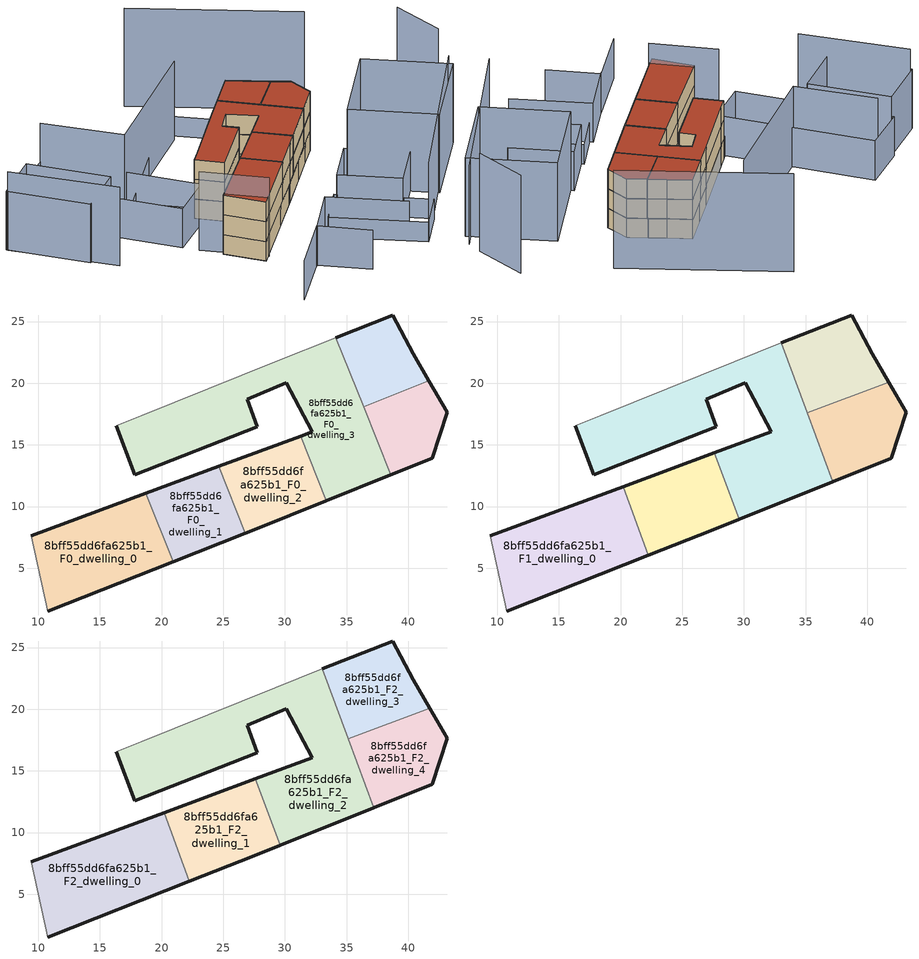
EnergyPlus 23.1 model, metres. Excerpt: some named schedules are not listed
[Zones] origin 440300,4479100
8bff55dd6fa625b1_F0_dwelling_0
 floor ground (EU_floor_Construction): 20.94,5.54 18.72,11.07 9.44,7.64 10.79,1.54 z0
 wall outside (EU_wall_Construction): 9.44,7.64 18.72,11.07 / 20.94,5.54 10.79,1.54 z0:3
 wall adiabatic (EU_wall_Construction): 10.79,1.54 9.44,7.64 z0:3
 wall to 8bff55dd6fa625b1_F0_dwelling_1 (EU_wall_Construction): 18.72,11.07 20.94,5.54 z0:3
 roof outside (EU_roof_Construction): 18.72,11.07 20.94,5.54 10.79,1.54 9.44,7.64 z3
8bff55dd6fa625b1_F0_dwelling_1
 floor ground (EU_floor_Construction): 26.81,7.85 24.64,13.26 18.72,11.07 20.94,5.54 z0
 wall outside (EU_wall_Construction): 18.72,11.07 24.64,13.26 / 26.81,7.85 20.94,5.54 z0:3
 wall to 8bff55dd6fa625b1_F0_dwelling_2 (EU_wall_Construction): 24.64,13.26 26.81,7.85 z0:3
 roof outside (EU_roof_Construction): 20.2,11.61 22.26,6.06 20.94,5.54 18.72,11.07 z3
8bff55dd6fa625b1_F0_dwelling_2
 floor ground (EU_floor_Construction): 33.37,10.48 31.27,15.71 24.64,13.26 26.81,7.85 27.53,8.14 z0
 wall outside (EU_wall_Construction): 24.64,13.26 31.27,15.71 / 33.37,10.48 27.53,8.14 26.81,7.85 z0:3
 wall to 8bff55dd6fa625b1_F0_dwelling_3 (EU_wall_Construction): 31.27,15.71 33.37,10.48 z0:3
8bff55dd6fa625b1_F0_dwelling_3
 floor ground (EU_floor_Construction): 38.59,12.57 34.13,23.71 29.23,21.76 18.34,17.35 16.33,16.57 17.82,12.57 27.76,16.46 26.95,18.69 30.11,20.03 32.21,16.05 31.27,15.71 33.37,10.48 z0
 wall outside (EU_wall_Construction): 38.59,12.57 33.37,10.48 / 31.27,15.71 32.21,16.05 30.11,20.03 26.95,18.69 27.76,16.46 17.82,12.57 16.33,16.57 z0:3
 wall adiabatic (EU_wall_Construction): 16.33,16.57 18.34,17.35 29.23,21.76 34.13,23.71 z0:3
 wall to 8bff55dd6fa625b1_F0_dwelling_4 (EU_wall_Construction): 34.13,23.71 36.38,18.09 z0:3
 wall to 8bff55dd6fa625b1_F0_dwelling_5 (EU_wall_Construction): 36.38,18.08 38.59,12.57 z0:3
8bff55dd6fa625b1_F0_dwelling_4
 floor ground (EU_floor_Construction): 41.67,20.21 40.41,22.38 38.73,25.53 34.13,23.71 36.38,18.09 z0
 wall outside (EU_wall_Construction): 34.13,23.71 38.73,25.53 40.41,22.38 41.67,20.21 z0:3
 wall to 8bff55dd6fa625b1_F0_dwelling_5 (EU_wall_Construction): 41.67,20.21 36.38,18.08 z0:3
 roof outside (EU_roof_Construction): 41.67,20.21 40.41,22.38 38.73,25.53 34.13,23.71 36.38,18.09 36.42,18.1 z3
8bff55dd6fa625b1_F0_dwelling_5
 floor ground (EU_floor_Construction): 41.97,13.92 43.16,17.65 41.67,20.21 36.38,18.09 38.59,12.57 z0
 wall outside (EU_wall_Construction): 41.67,20.21 43.16,17.65 41.97,13.92 38.59,12.57 z0:3
8bff55dd6fa625b1_F1_dwelling_0
 floor outside (EU_floor_Construction): 18.72,11.07 20.94,5.54 10.79,1.54 9.44,7.64 z3; 20.2,11.61 22.26,6.06 20.94,5.54 18.72,11.07 z3
 wall outside (EU_wall_Construction): 9.44,7.64 20.2,11.62 / 22.26,6.06 10.79,1.54 z3:6
 wall adiabatic (EU_wall_Construction): 10.79,1.54 9.44,7.64 z3:6
 wall to 8bff55dd6fa625b1_F1_dwelling_1 (EU_wall_Construction): 20.2,11.62 22.26,6.06 z3:6
8bff55dd6fa625b1_F1_dwelling_1
 floor to 8bff55dd6fa625b1_F0_dwelling_1 (EU_floor_Construction): 26.81,7.85 24.64,13.26 20.2,11.61 22.26,6.06 z3
 floor to 8bff55dd6fa625b1_F0_dwelling_2 (EU_floor_Construction): 29.61,8.97 27.62,14.35 24.64,13.26 26.81,7.85 27.53,8.14 z3
 wall outside (EU_wall_Construction): 20.2,11.62 27.62,14.35 / 29.61,8.97 27.53,8.14 22.26,6.06 z3:6
 wall to 8bff55dd6fa625b1_F1_dwelling_2 (EU_wall_Construction): 27.62,14.35 29.61,8.97 z3:6
8bff55dd6fa625b1_F1_dwelling_2
 floor to 8bff55dd6fa625b1_F0_dwelling_2 (EU_floor_Construction): 33.37,10.48 31.27,15.7 27.62,14.35 29.61,8.97 z3
 floor to 8bff55dd6fa625b1_F0_dwelling_3 (EU_floor_Construction): 32.21,16.05 35.12,17.62 33.03,23.27 29.23,21.76 18.34,17.35 16.33,16.57 17.82,12.57 27.76,16.46 26.95,18.69 30.11,20.03 z3; 37.2,12.01 35.12,17.62 32.21,16.05 31.27,15.7 33.37,10.48 z3
 wall outside (EU_wall_Construction): 37.2,12.01 29.61,8.97 / 27.62,14.35 32.21,16.05 30.11,20.03 26.95,18.69 27.76,16.46 17.82,12.57 16.33,16.57 z3:6
 wall adiabatic (EU_wall_Construction): 16.33,16.57 18.34,17.35 29.23,21.76 33.03,23.27 z3:6
 wall to 8bff55dd6fa625b1_F1_dwelling_3 (EU_wall_Construction): 33.03,23.27 35.12,17.62 z3:6
 wall to 8bff55dd6fa625b1_F1_dwelling_4 (EU_wall_Construction): 35.12,17.62 37.2,12.01 z3:6
8bff55dd6fa625b1_F1_dwelling_3
 floor outside (EU_floor_Construction): 41.67,20.21 40.41,22.38 38.73,25.53 34.13,23.71 36.38,18.09 36.42,18.1 z3
 floor to 8bff55dd6fa625b1_F0_dwelling_3 (EU_floor_Construction): 36.38,18.09 34.13,23.71 33.03,23.27 35.12,17.62 z3
 floor to 8bff55dd6fa625b1_F0_dwelling_5 (EU_floor_Construction): 41.75,20.08 41.67,20.21 36.42,18.1 z3
 wall outside (EU_wall_Construction): 33.03,23.27 38.73,25.53 40.41,22.38 41.75,20.08 z3:6
 wall to 8bff55dd6fa625b1_F1_dwelling_4 (EU_wall_Construction): 41.75,20.08 35.12,17.62 z3:6
8bff55dd6fa625b1_F1_dwelling_4
 floor to 8bff55dd6fa625b1_F0_dwelling_3 (EU_floor_Construction): 38.59,12.57 36.38,18.08 35.12,17.62 37.2,12.01 z3
 floor to 8bff55dd6fa625b1_F0_dwelling_5 (EU_floor_Construction): 41.97,13.92 43.16,17.65 41.75,20.08 36.42,18.1 36.38,18.09 38.59,12.57 z3
 wall outside (EU_wall_Construction): 41.75,20.08 43.16,17.65 41.97,13.92 37.2,12.01 z3:6
8bff55dd6fa625b1_F2_dwelling_0
 floor to 8bff55dd6fa625b1_F1_dwelling_0 (EU_floor_Construction): 22.26,6.06 20.2,11.62 9.44,7.64 10.79,1.54 z6
 wall outside (EU_wall_Construction): 9.44,7.64 20.2,11.62 / 22.26,6.06 10.79,1.54 z6:9
 wall adiabatic (EU_wall_Construction): 10.79,1.54 9.44,7.64 z6:9
 wall to 8bff55dd6fa625b1_F2_dwelling_1 (EU_wall_Construction): 20.2,11.62 22.26,6.06 z6:9
 roof outside (EU_roof_Construction): 20.2,11.62 22.26,6.06 10.79,1.54 9.44,7.64 z9
8bff55dd6fa625b1_F2_dwelling_1
 floor to 8bff55dd6fa625b1_F1_dwelling_1 (EU_floor_Construction): 29.61,8.97 27.62,14.35 20.2,11.62 22.26,6.06 27.53,8.14 z6
 wall outside (EU_wall_Construction): 20.2,11.62 27.62,14.35 / 29.61,8.97 27.53,8.14 22.26,6.06 z6:9
 wall to 8bff55dd6fa625b1_F2_dwelling_2 (EU_wall_Construction): 27.62,14.35 29.61,8.97 z6:9
 roof outside (EU_roof_Construction): 27.62,14.35 29.61,8.97 27.53,8.14 22.26,6.06 20.2,11.62 z9
8bff55dd6fa625b1_F2_dwelling_2
 floor to 8bff55dd6fa625b1_F1_dwelling_2 (EU_floor_Construction): 37.2,12.01 33.03,23.27 29.23,21.76 18.34,17.35 16.33,16.57 17.82,12.57 27.76,16.46 26.95,18.69 30.11,20.03 32.21,16.05 27.62,14.35 29.61,8.97 z6
 wall outside (EU_wall_Construction): 37.2,12.01 29.61,8.97 / 27.62,14.35 32.21,16.05 30.11,20.03 26.95,18.69 27.76,16.46 17.82,12.57 16.33,16.57 z6:9
 wall adiabatic (EU_wall_Construction): 16.33,16.57 18.34,17.35 29.23,21.76 33.03,23.27 z6:9
 wall to 8bff55dd6fa625b1_F2_dwelling_3 (EU_wall_Construction): 33.03,23.27 35.12,17.62 z6:9
 wall to 8bff55dd6fa625b1_F2_dwelling_4 (EU_wall_Construction): 35.12,17.62 37.2,12.01 z6:9
 roof outside (EU_roof_Construction): 33.03,23.27 37.2,12.01 29.61,8.97 27.62,14.35 32.21,16.05 30.11,20.03 26.95,18.69 27.76,16.46 17.82,12.57 16.33,16.57 18.34,17.35 29.23,21.76 z9
8bff55dd6fa625b1_F2_dwelling_3
 floor to 8bff55dd6fa625b1_F1_dwelling_3 (EU_floor_Construction): 41.75,20.08 40.41,22.38 38.73,25.53 33.03,23.27 35.12,17.62 z6
 wall outside (EU_wall_Construction): 33.03,23.27 38.73,25.53 40.41,22.38 41.75,20.08 z6:9
 wall to 8bff55dd6fa625b1_F2_dwelling_4 (EU_wall_Construction): 41.75,20.08 35.12,17.62 z6:9
 roof outside (EU_roof_Construction): 38.73,25.53 40.41,22.38 41.75,20.08 35.12,17.62 33.03,23.27 z9
8bff55dd6fa625b1_F2_dwelling_4
 floor to 8bff55dd6fa625b1_F1_dwelling_4 (EU_floor_Construction): 41.97,13.92 43.16,17.65 41.75,20.08 35.12,17.62 37.2,12.01 z6
 wall outside (EU_wall_Construction): 41.75,20.08 43.16,17.65 41.97,13.92 37.2,12.01 z6:9
 roof outside (EU_roof_Construction): 41.75,20.08 43.16,17.65 41.97,13.92 37.2,12.01 35.12,17.62 z9
shading: 27.53,-14.11 56.05,0.42 / 8.68,11 12.22,1.97 / -5.03,33.16 -0.92,17.79 / 34.92,31.32 12.74,25.42 / 12.74,25.42 9.64,37.07 / 40.54,-7.75 35.16,3.76 / 35.16,3.76 48.93,10.2 / 48.93,10.2 54.31,-1.31 / 54.31,-1.31 40.54,-7.75 z0:12; 3.69,-8.94 13.38,-4.92 / 13.38,-4.92 16.33,-12.02 / 13.09,-5.12 21.39,-1.22 / 21.39,-1.22 26.32,-11.7 / 31.65,-7.45 27.8,0.8 / 27.8,0.8 35.01,4.18 / 35.01,4.18 38.87,-4.07 / 38.87,-4.07 31.65,-7.45 / 8.14,13.29 3.19,35.67 / 3.19,35.67 10.66,37.32 / 10.66,37.32 15.61,14.94 / 15.61,14.94 8.14,13.29 z0:6; 33.59,-11.18 27.31,-14.21 / 27.31,-14.21 21.32,-1.84 / 21.32,-1.84 27.6,1.2 / 27.6,1.2 33.59,-11.18 / 10.86,23.1 35.24,33.11 / 35.24,33.11 38.34,25.57 / 38.34,25.57 13.96,15.55 / 13.96,15.55 10.86,23.1 z0:3; 57.08,2.78 59.67,10.95 / 51.79,20.96 39.77,42.34 z0:15; -2.3,21.56 -5.09,33.4 / -5.09,33.4 3.26,35.36 / 3.26,35.36 6.05,23.53 / 6.05,23.53 -2.3,21.56 z0:9
[Building]
EU S2 Campaign: North Axis=0; Terrain=City; Solar Distribution=FullExterior
[Site:Location]
Madrid: Latitude=40.5; Longitude=-3.5; Time Zone=1; Elevation=609
[SizingPeriod:WeatherFileDays]
AnnualSizingPeriod: Begin Month=1; Begin Day of Month=1; End Month=12; End Day of Month=31; Day of Week for Start Day=Monday; Use Weather File Daylight Saving Period=No; Use Weather File Rain and Snow Indicators=No
[MATERIAL]
EU_InternalMass_Material: Roughness=MediumRough; Thickness=0.1; Conductivity=1; Density=1800; Specific Heat=900; Thermal Absorptance=0.9; Solar Absorptance=0.7; Visible Absorptance=0.7
[MATERIAL:NOMASS] Roughness=MediumRough; Thermal Absorptance=0.9; Solar Absorptance=0.7; Visible Absorptance=0.7
Name | Thermal Resistance
EU_wall_NoMass | 0.419739
EU_roof_NoMass | 0.352165
EU_floor_NoMass | 0.608284
[CONSTRUCTION]
EU_wall_Construction: EU_wall_NoMass
EU_roof_Construction: EU_roof_NoMass
EU_floor_Construction: EU_floor_NoMass
EU_InternalMass_Construction: EU_InternalMass_Material
[ZONE] Type=1; Multiplier=1; Ceiling Height=autocalculate; Floor Area=autocalculate; Part of Total Floor Area=Yes
Name | Volume
8bff55dd6fa625b1_F0_dwelling_0 | 189.428
8bff55dd6fa625b1_F1_dwelling_0 | 216.086
8bff55dd6fa625b1_F2_dwelling_0 | 216.091
8bff55dd6fa625b1_F0_dwelling_1 | 111.428
8bff55dd6fa625b1_F1_dwelling_1 | 138.407
8bff55dd6fa625b1_F2_dwelling_1 | 138.413
8bff55dd6fa625b1_F0_dwelling_2 | 121.406
8bff55dd6fa625b1_F1_dwelling_2 | 366.947
8bff55dd6fa625b1_F2_dwelling_2 | 366.951
8bff55dd6fa625b1_F0_dwelling_3 | 347.326
8bff55dd6fa625b1_F1_dwelling_3 | 120.234
8bff55dd6fa625b1_F2_dwelling_3 | 120.244
8bff55dd6fa625b1_F0_dwelling_4 | 96.1857
8bff55dd6fa625b1_F1_dwelling_4 | 120.248
8bff55dd6fa625b1_F2_dwelling_4 | 120.256
8bff55dd6fa625b1_F0_dwelling_5 | 96.1956
[INTERNALMASS] Construction=EU_InternalMass_Construction
Name | Zone or ZoneList | Surface Area
8bff55dd6fa625b1_F0_dwelling_0_EU_InternalMass | 8bff55dd6fa625b1_F0_dwelling_0 | 63.1427
8bff55dd6fa625b1_F0_dwelling_1_EU_InternalMass | 8bff55dd6fa625b1_F0_dwelling_1 | 37.1426
8bff55dd6fa625b1_F0_dwelling_2_EU_InternalMass | 8bff55dd6fa625b1_F0_dwelling_2 | 40.4688
8bff55dd6fa625b1_F0_dwelling_3_EU_InternalMass | 8bff55dd6fa625b1_F0_dwelling_3 | 115.777
8bff55dd6fa625b1_F0_dwelling_4_EU_InternalMass | 8bff55dd6fa625b1_F0_dwelling_4 | 32.0632
8bff55dd6fa625b1_F0_dwelling_5_EU_InternalMass | 8bff55dd6fa625b1_F0_dwelling_5 | 32.0663
8bff55dd6fa625b1_F1_dwelling_0_EU_InternalMass | 8bff55dd6fa625b1_F1_dwelling_0 | 72.0305
8bff55dd6fa625b1_F1_dwelling_1_EU_InternalMass | 8bff55dd6fa625b1_F1_dwelling_1 | 46.1376
8bff55dd6fa625b1_F1_dwelling_2_EU_InternalMass | 8bff55dd6fa625b1_F1_dwelling_2 | 122.321
8bff55dd6fa625b1_F1_dwelling_3_EU_InternalMass | 8bff55dd6fa625b1_F1_dwelling_3 | 40.0816
8bff55dd6fa625b1_F1_dwelling_4_EU_InternalMass | 8bff55dd6fa625b1_F1_dwelling_4 | 40.0853
8bff55dd6fa625b1_F2_dwelling_0_EU_InternalMass | 8bff55dd6fa625b1_F2_dwelling_0 | 72.0305
8bff55dd6fa625b1_F2_dwelling_1_EU_InternalMass | 8bff55dd6fa625b1_F2_dwelling_1 | 46.1376
8bff55dd6fa625b1_F2_dwelling_2_EU_InternalMass | 8bff55dd6fa625b1_F2_dwelling_2 | 122.321
8bff55dd6fa625b1_F2_dwelling_3_EU_InternalMass | 8bff55dd6fa625b1_F2_dwelling_3 | 40.0816
8bff55dd6fa625b1_F2_dwelling_4_EU_InternalMass | 8bff55dd6fa625b1_F2_dwelling_4 | 40.0853
[OTHEREQUIPMENT] Fuel Type=Electricity; Design Level Calculation Method=Watts/Area; Power per Zone Floor Area=1; Fraction Latent=0; Fraction Radiant=0; Fraction Lost=0; Carbon Dioxide Generation Rate=0; EndUse Subcategory=EU_Step8_InternalGains
Name | Zone or ZoneList or Space or SpaceList | Schedule
EU_Step8_InternalGain_8bff55dd6fa625b1_F0_dwelling_0_f000 | 8bff55dd6fa625b1_F0_dwelling_0 | EU_Step8_GainSchedule_8bff55dd6fa625b1_F0_dwelling_0_f000
EU_Step8_InternalGain_8bff55dd6fa625b1_F0_dwelling_1_f000 | 8bff55dd6fa625b1_F0_dwelling_1 | EU_Step8_GainSchedule_8bff55dd6fa625b1_F0_dwelling_1_f000
EU_Step8_InternalGain_8bff55dd6fa625b1_F0_dwelling_2_f000 | 8bff55dd6fa625b1_F0_dwelling_2 | EU_Step8_GainSchedule_8bff55dd6fa625b1_F0_dwelling_2_f000
EU_Step8_InternalGain_8bff55dd6fa625b1_F0_dwelling_3_f000 | 8bff55dd6fa625b1_F0_dwelling_3 | EU_Step8_GainSchedule_8bff55dd6fa625b1_F0_dwelling_3_f000
EU_Step8_InternalGain_8bff55dd6fa625b1_F0_dwelling_4_f000 | 8bff55dd6fa625b1_F0_dwelling_4 | EU_Step8_GainSchedule_8bff55dd6fa625b1_F0_dwelling_4_f000
EU_Step8_InternalGain_8bff55dd6fa625b1_F0_dwelling_5_f000 | 8bff55dd6fa625b1_F0_dwelling_5 | EU_Step8_GainSchedule_8bff55dd6fa625b1_F0_dwelling_5_f000
EU_Step8_InternalGain_8bff55dd6fa625b1_F1_dwelling_0_f000 | 8bff55dd6fa625b1_F1_dwelling_0 | EU_Step8_GainSchedule_8bff55dd6fa625b1_F1_dwelling_0_f000
EU_Step8_InternalGain_8bff55dd6fa625b1_F1_dwelling_1_f000 | 8bff55dd6fa625b1_F1_dwelling_1 | EU_Step8_GainSchedule_8bff55dd6fa625b1_F1_dwelling_1_f000
EU_Step8_InternalGain_8bff55dd6fa625b1_F1_dwelling_2_f000 | 8bff55dd6fa625b1_F1_dwelling_2 | EU_Step8_GainSchedule_8bff55dd6fa625b1_F1_dwelling_2_f000
EU_Step8_InternalGain_8bff55dd6fa625b1_F1_dwelling_3_f000 | 8bff55dd6fa625b1_F1_dwelling_3 | EU_Step8_GainSchedule_8bff55dd6fa625b1_F1_dwelling_3_f000
EU_Step8_InternalGain_8bff55dd6fa625b1_F1_dwelling_4_f000 | 8bff55dd6fa625b1_F1_dwelling_4 | EU_Step8_GainSchedule_8bff55dd6fa625b1_F1_dwelling_4_f000
EU_Step8_InternalGain_8bff55dd6fa625b1_F2_dwelling_0_f000 | 8bff55dd6fa625b1_F2_dwelling_0 | EU_Step8_GainSchedule_8bff55dd6fa625b1_F2_dwelling_0_f000
EU_Step8_InternalGain_8bff55dd6fa625b1_F2_dwelling_1_f000 | 8bff55dd6fa625b1_F2_dwelling_1 | EU_Step8_GainSchedule_8bff55dd6fa625b1_F2_dwelling_1_f000
EU_Step8_InternalGain_8bff55dd6fa625b1_F2_dwelling_2_f000 | 8bff55dd6fa625b1_F2_dwelling_2 | EU_Step8_GainSchedule_8bff55dd6fa625b1_F2_dwelling_2_f000
EU_Step8_InternalGain_8bff55dd6fa625b1_F2_dwelling_3_f000 | 8bff55dd6fa625b1_F2_dwelling_3 | EU_Step8_GainSchedule_8bff55dd6fa625b1_F2_dwelling_3_f000
EU_Step8_InternalGain_8bff55dd6fa625b1_F2_dwelling_4_f000 | 8bff55dd6fa625b1_F2_dwelling_4 | EU_Step8_GainSchedule_8bff55dd6fa625b1_F2_dwelling_4_f000
[ZONEVENTILATION:DESIGNFLOWRATE] Schedule=EU_AlwaysOn; Design Flow Rate Calculation Method=AirChanges/Hour; Air Changes per Hour=0.703302; Ventilation Type=Natural; Fan Pressure Rise=0; Fan Total Efficiency=1; Constant Term Coefficient=1; Temperature Term Coefficient=0; Velocity Term Coefficient=0; Velocity Squared Term Coefficient=0; Minimum Indoor Temperature=-100; Maximum Indoor Temperature=100; Delta Temperature=-100; Minimum Outdoor Temperature=-100; Maximum Outdoor Temperature=100; Maximum Wind Speed=40
Name | Zone or ZoneList or Space or SpaceList
EU_ConstantAir_8bff55dd6fa625b1_F0_dwelling_0 | 8bff55dd6fa625b1_F0_dwelling_0
EU_ConstantAir_8bff55dd6fa625b1_F0_dwelling_1 | 8bff55dd6fa625b1_F0_dwelling_1
EU_ConstantAir_8bff55dd6fa625b1_F0_dwelling_2 | 8bff55dd6fa625b1_F0_dwelling_2
EU_ConstantAir_8bff55dd6fa625b1_F0_dwelling_3 | 8bff55dd6fa625b1_F0_dwelling_3
EU_ConstantAir_8bff55dd6fa625b1_F0_dwelling_4 | 8bff55dd6fa625b1_F0_dwelling_4
EU_ConstantAir_8bff55dd6fa625b1_F0_dwelling_5 | 8bff55dd6fa625b1_F0_dwelling_5
EU_ConstantAir_8bff55dd6fa625b1_F1_dwelling_0 | 8bff55dd6fa625b1_F1_dwelling_0
EU_ConstantAir_8bff55dd6fa625b1_F1_dwelling_1 | 8bff55dd6fa625b1_F1_dwelling_1
EU_ConstantAir_8bff55dd6fa625b1_F1_dwelling_2 | 8bff55dd6fa625b1_F1_dwelling_2
EU_ConstantAir_8bff55dd6fa625b1_F1_dwelling_3 | 8bff55dd6fa625b1_F1_dwelling_3
EU_ConstantAir_8bff55dd6fa625b1_F1_dwelling_4 | 8bff55dd6fa625b1_F1_dwelling_4
EU_ConstantAir_8bff55dd6fa625b1_F2_dwelling_0 | 8bff55dd6fa625b1_F2_dwelling_0
EU_ConstantAir_8bff55dd6fa625b1_F2_dwelling_1 | 8bff55dd6fa625b1_F2_dwelling_1
EU_ConstantAir_8bff55dd6fa625b1_F2_dwelling_2 | 8bff55dd6fa625b1_F2_dwelling_2
EU_ConstantAir_8bff55dd6fa625b1_F2_dwelling_3 | 8bff55dd6fa625b1_F2_dwelling_3
EU_ConstantAir_8bff55dd6fa625b1_F2_dwelling_4 | 8bff55dd6fa625b1_F2_dwelling_4
[HVACTEMPLATE:THERMOSTAT] Constant Heating Setpoint=20; Constant Cooling Setpoint=50
EU_HeatOnly_8bff55dd6fa625b1_F0_dwelling_0; EU_HeatOnly_8bff55dd6fa625b1_F0_dwelling_1; EU_HeatOnly_8bff55dd6fa625b1_F0_dwelling_2; EU_HeatOnly_8bff55dd6fa625b1_F0_dwelling_3; EU_HeatOnly_8bff55dd6fa625b1_F0_dwelling_4; EU_HeatOnly_8bff55dd6fa625b1_F0_dwelling_5; EU_HeatOnly_8bff55dd6fa625b1_F1_dwelling_0; EU_HeatOnly_8bff55dd6fa625b1_F1_dwelling_1; EU_HeatOnly_8bff55dd6fa625b1_F1_dwelling_2; EU_HeatOnly_8bff55dd6fa625b1_F1_dwelling_3; EU_HeatOnly_8bff55dd6fa625b1_F1_dwelling_4; EU_HeatOnly_8bff55dd6fa625b1_F2_dwelling_0; EU_HeatOnly_8bff55dd6fa625b1_F2_dwelling_1; EU_HeatOnly_8bff55dd6fa625b1_F2_dwelling_2; EU_HeatOnly_8bff55dd6fa625b1_F2_dwelling_3; EU_HeatOnly_8bff55dd6fa625b1_F2_dwelling_4
[HVACTEMPLATE:ZONE:IDEALLOADSAIRSYSTEM] System Availability Schedule=EU_AlwaysOn; Maximum Heating Supply Air Temperature=50; Minimum Cooling Supply Air Temperature=13; Maximum Heating Supply Air Humidity Ratio=0.0156; Minimum Cooling Supply Air Humidity Ratio=0.0077; Heating Limit=NoLimit; Cooling Limit=NoLimit; Heating Availability Schedule=EU_AlwaysOn; Cooling Availability Schedule=EU_CoolingOff; Dehumidification Control Type=ConstantSensibleHeatRatio; Cooling Sensible Heat Ratio=0.7; Dehumidification Setpoint=60; Humidification Control Type=None; Humidification Setpoint=30; Outdoor Air Method=None; Outdoor Air Flow Rate per Person=0.00944; Outdoor Air Flow Rate per Zone Floor Area=0; Outdoor Air Flow Rate per Zone=0; Demand Controlled Ventilation Type=None; Outdoor Air Economizer Type=NoEconomizer; Heat Recovery Type=None; Sensible Heat Recovery Effectiveness=0.7; Latent Heat Recovery Effectiveness=0.65
Name | Template Thermostat
8bff55dd6fa625b1_F0_dwelling_0 | EU_HeatOnly_8bff55dd6fa625b1_F0_dwelling_0
8bff55dd6fa625b1_F0_dwelling_1 | EU_HeatOnly_8bff55dd6fa625b1_F0_dwelling_1
8bff55dd6fa625b1_F0_dwelling_2 | EU_HeatOnly_8bff55dd6fa625b1_F0_dwelling_2
8bff55dd6fa625b1_F0_dwelling_3 | EU_HeatOnly_8bff55dd6fa625b1_F0_dwelling_3
8bff55dd6fa625b1_F0_dwelling_4 | EU_HeatOnly_8bff55dd6fa625b1_F0_dwelling_4
8bff55dd6fa625b1_F0_dwelling_5 | EU_HeatOnly_8bff55dd6fa625b1_F0_dwelling_5
8bff55dd6fa625b1_F1_dwelling_0 | EU_HeatOnly_8bff55dd6fa625b1_F1_dwelling_0
